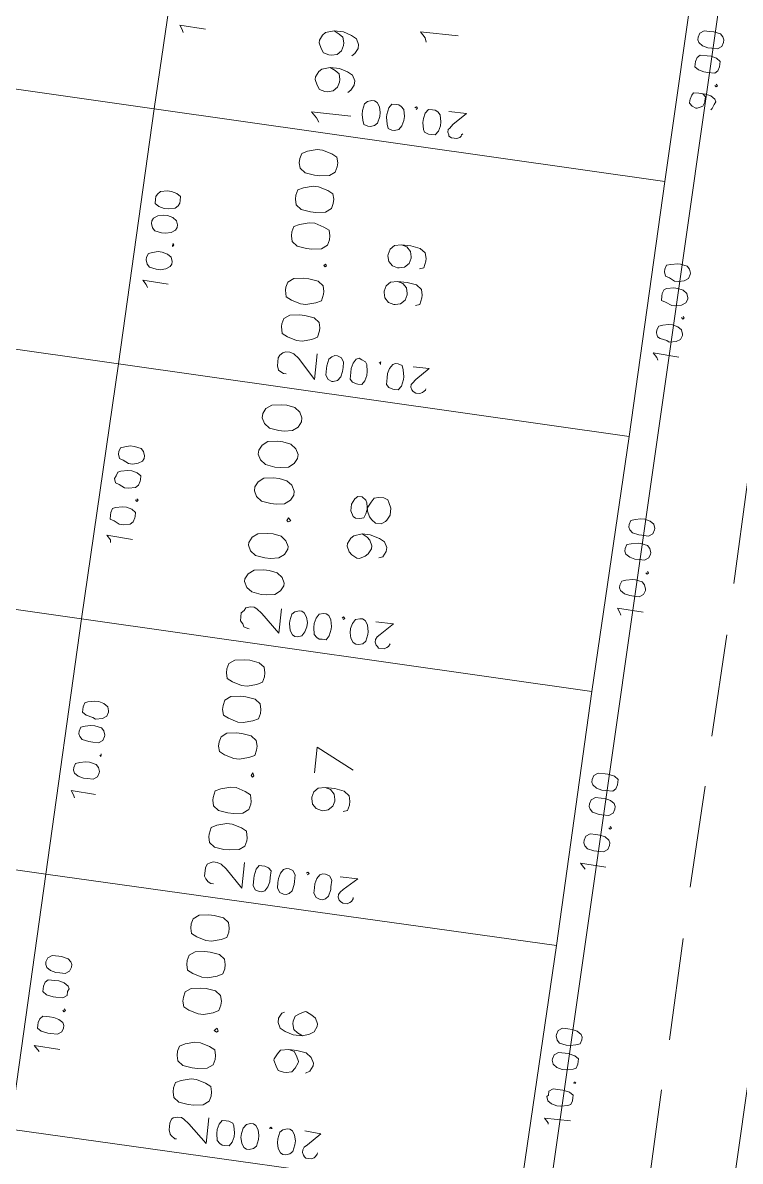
# Model space of a CAD drawing. Header units: metres. Extents: x -977055 to 805873, y -1033982 to 242021.
# Drawn here: x 2435.02 to 2463, y 748.14 to 792.56 of the extents above; entities that cross this region are included whole.
import ezdxf

# ---------------------------------------------------------------- set-up
doc = ezdxf.new("R2010")
doc.units = ezdxf.units.M
for name, color, linetype in [('PDF_acera', 7, 'Continuous'), ('PDF_areas por lote', 7, 'Continuous'), ('PDF_COTAS', 7, 'Continuous'), ('PDF_linea de centro', 7, 'Continuous'), ('PDF_LOTES', 7, 'Continuous'), ('PDF_No. lotes', 7, 'Continuous')]:
    doc.layers.add(name, color=color, linetype=linetype)

# ---------------------------------------------------------------- blocks, each defined once
blk = doc.blocks.new('CALLE')
at = {"layer": 'PDF_acera', "lineweight": 9}
for points in [[(-202.620096, -50.252832), (-201.265344, -48.982752), (-200.206944, -17.865792), (-201.477024, -16.468704), (-297.368064, -13.208832), (-298.722816, -14.478912), (-299.781216, -45.595872), (-298.511136, -46.950624)], [(-139.031424, -91.826784), (-137.676672, -90.556704), (-136.618272, -59.439744), (-137.888352, -58.084992), (-293.684832, -52.750656), (-245.083104, -88.185888)]]:
    blk.add_lwpolyline(points, close=True, dxfattribs=at)
at = {"layer": 'PDF_areas por lote', "lineweight": 9}
for points in [[(-242.16192, -37.171008), (-242.16192, -37.128672), (-242.077248, -37.001664), (-242.034912, -36.959328), (-241.907904, -36.916992), (-241.696224, -36.916992), (-241.569216, -36.959328), (-241.52688, -37.001664), (-241.484544, -37.128672), (-241.484544, -37.25568), (-241.52688, -37.340352), (-241.653888, -37.509696), (-242.204256, -38.1024), (-241.399872, -38.1024)], [(-234.160416, -37.46736), (-234.160416, -37.382688), (-234.11808, -37.298016), (-234.033408, -37.213344), (-233.948736, -37.171008), (-233.69472, -37.171008), (-233.567712, -37.213344), (-233.525376, -37.298016), (-233.48304, -37.382688), (-233.48304, -37.509696), (-233.525376, -37.636704), (-233.652384, -37.806048), (-234.202752, -38.356416), (-233.398368, -38.356416)], [(-226.158912, -37.721376), (-226.158912, -37.67904), (-226.116576, -37.552032), (-226.031904, -37.509696), (-225.947232, -37.425024), (-225.693216, -37.425024), (-225.608544, -37.509696), (-225.523872, -37.552032), (-225.481536, -37.67904), (-225.481536, -37.806048), (-225.523872, -37.89072), (-225.65088, -38.060064), (-226.201248, -38.652768), (-225.4392, -38.652768)], [(-218.157408, -38.017728), (-218.157408, -37.933056), (-218.115072, -37.848384), (-218.072736, -37.763712), (-217.945728, -37.721376), (-217.691712, -37.721376), (-217.60704, -37.763712), (-217.522368, -37.848384), (-217.480032, -37.933056), (-217.480032, -38.060064), (-217.522368, -38.187072), (-217.649376, -38.356416), (-218.24208, -38.906784), (-217.437696, -38.906784)], [(-210.282912, -38.187072), (-210.155904, -38.1024), (-209.98656, -37.933056), (-209.98656, -39.1608)], [(-208.547136, -38.356416), (-208.631808, -38.52576), (-208.71648, -38.652768), (-208.885824, -38.695104), (-208.970496, -38.695104), (-209.13984, -38.652768), (-209.266848, -38.52576), (-209.309184, -38.356416), (-209.309184, -38.271744), (-209.266848, -38.1024), (-209.13984, -38.017728), (-208.970496, -37.933056), (-208.885824, -37.933056), (-208.71648, -38.017728), (-208.631808, -38.1024), (-208.547136, -38.356416), (-208.547136, -38.652768), (-208.631808, -38.906784), (-208.71648, -39.076128), (-208.885824, -39.1608), (-209.012832, -39.1608), (-209.182176, -39.076128), (-209.266848, -38.991456)], [(-207.404064, -38.356416), (-207.488736, -38.52576), (-207.573408, -38.652768), (-207.742752, -38.695104), (-207.827424, -38.695104), (-207.996768, -38.652768), (-208.123776, -38.52576), (-208.166112, -38.356416), (-208.166112, -38.271744), (-208.123776, -38.1024), (-207.996768, -38.017728), (-207.827424, -37.933056), (-207.742752, -37.933056), (-207.573408, -38.017728), (-207.488736, -38.1024), (-207.404064, -38.356416), (-207.404064, -38.652768), (-207.488736, -38.906784), (-207.573408, -39.076128), (-207.742752, -39.1608), (-207.86976, -39.1608), (-208.039104, -39.076128), (-208.123776, -38.991456)]]:
    blk.add_lwpolyline(points, dxfattribs=at)
for points in [[(-240.722496, -36.916992), (-240.89184, -36.959328), (-241.018848, -37.128672), (-241.061184, -37.425024), (-241.061184, -37.594368), (-241.018848, -37.89072), (-240.89184, -38.060064), (-240.722496, -38.1024), (-240.595488, -38.1024), (-240.426144, -38.060064), (-240.341472, -37.89072), (-240.2568, -37.594368), (-240.2568, -37.425024), (-240.341472, -37.128672), (-240.426144, -36.959328), (-240.595488, -36.916992)], [(-239.579424, -36.916992), (-239.748768, -36.959328), (-239.875776, -37.128672), (-239.918112, -37.425024), (-239.918112, -37.594368), (-239.875776, -37.89072), (-239.748768, -38.060064), (-239.579424, -38.1024), (-239.452416, -38.1024), (-239.283072, -38.060064), (-239.1984, -37.89072), (-239.113728, -37.594368), (-239.113728, -37.425024), (-239.1984, -37.128672), (-239.283072, -36.959328), (-239.452416, -36.916992)], [(-237.885984, -36.916992), (-238.055328, -36.959328), (-238.14, -37.128672), (-238.224672, -37.425024), (-238.224672, -37.594368), (-238.14, -37.89072), (-238.055328, -38.060064), (-237.885984, -38.1024), (-237.758976, -38.1024), (-237.589632, -38.060064), (-237.462624, -37.89072), (-237.420288, -37.594368), (-237.420288, -37.425024), (-237.462624, -37.128672), (-237.589632, -36.959328), (-237.758976, -36.916992)], [(-236.742912, -36.916992), (-236.912256, -36.959328), (-236.996928, -37.128672), (-237.0816, -37.425024), (-237.0816, -37.594368), (-236.996928, -37.89072), (-236.912256, -38.060064), (-236.742912, -38.1024), (-236.615904, -38.1024), (-236.44656, -38.060064), (-236.319552, -37.89072), (-236.277216, -37.594368), (-236.277216, -37.425024), (-236.319552, -37.128672), (-236.44656, -36.959328), (-236.615904, -36.916992)], [(-235.59984, -36.916992), (-235.769184, -36.959328), (-235.853856, -37.128672), (-235.938528, -37.425024), (-235.938528, -37.594368), (-235.853856, -37.89072), (-235.769184, -38.060064), (-235.59984, -38.1024), (-235.472832, -38.1024), (-235.303488, -38.060064), (-235.17648, -37.89072), (-235.134144, -37.594368), (-235.134144, -37.425024), (-235.17648, -37.128672), (-235.303488, -36.959328), (-235.472832, -36.916992)], [(-232.720992, -37.171008), (-232.890336, -37.213344), (-233.017344, -37.382688), (-233.05968, -37.67904), (-233.05968, -37.848384), (-233.017344, -38.144736), (-232.890336, -38.31408), (-232.720992, -38.356416), (-232.63632, -38.356416), (-232.42464, -38.31408), (-232.339968, -38.144736), (-232.255296, -37.848384), (-232.255296, -37.67904), (-232.339968, -37.382688), (-232.42464, -37.213344), (-232.63632, -37.171008)], [(-231.57792, -37.171008), (-231.747264, -37.213344), (-231.874272, -37.382688), (-231.916608, -37.67904), (-231.916608, -37.848384), (-231.874272, -38.144736), (-231.747264, -38.31408), (-231.57792, -38.356416), (-231.493248, -38.356416), (-231.281568, -38.31408), (-231.196896, -38.144736), (-231.112224, -37.848384), (-231.112224, -37.67904), (-231.196896, -37.382688), (-231.281568, -37.213344), (-231.493248, -37.171008)], [(-229.88448, -37.171008), (-230.053824, -37.213344), (-230.138496, -37.382688), (-230.223168, -37.67904), (-230.223168, -37.848384), (-230.138496, -38.144736), (-230.053824, -38.31408), (-229.88448, -38.356416), (-229.757472, -38.356416), (-229.588128, -38.31408), (-229.46112, -38.144736), (-229.418784, -37.848384), (-229.418784, -37.67904), (-229.46112, -37.382688), (-229.588128, -37.213344), (-229.757472, -37.171008)], [(-228.741408, -37.171008), (-228.910752, -37.213344), (-228.995424, -37.382688), (-229.080096, -37.67904), (-229.080096, -37.848384), (-228.995424, -38.144736), (-228.910752, -38.31408), (-228.741408, -38.356416), (-228.6144, -38.356416), (-228.445056, -38.31408), (-228.318048, -38.144736), (-228.275712, -37.848384), (-228.275712, -37.67904), (-228.318048, -37.382688), (-228.445056, -37.213344), (-228.6144, -37.171008)], [(-227.598336, -37.171008), (-227.76768, -37.213344), (-227.852352, -37.382688), (-227.937024, -37.67904), (-227.937024, -37.848384), (-227.852352, -38.144736), (-227.76768, -38.31408), (-227.598336, -38.356416), (-227.471328, -38.356416), (-227.301984, -38.31408), (-227.174976, -38.144736), (-227.13264, -37.848384), (-227.13264, -37.67904), (-227.174976, -37.382688), (-227.301984, -37.213344), (-227.471328, -37.171008)], [(-224.719488, -37.425024), (-224.888832, -37.509696), (-225.01584, -37.67904), (-225.058176, -37.975392), (-225.058176, -38.144736), (-225.01584, -38.398752), (-224.888832, -38.568096), (-224.719488, -38.652768), (-224.634816, -38.652768), (-224.465472, -38.568096), (-224.338464, -38.398752), (-224.296128, -38.144736), (-224.296128, -37.975392), (-224.338464, -37.67904), (-224.465472, -37.509696), (-224.634816, -37.425024)], [(-223.576416, -37.425024), (-223.74576, -37.509696), (-223.872768, -37.67904), (-223.915104, -37.975392), (-223.915104, -38.144736), (-223.872768, -38.398752), (-223.74576, -38.568096), (-223.576416, -38.652768), (-223.491744, -38.652768), (-223.3224, -38.568096), (-223.195392, -38.398752), (-223.153056, -38.144736), (-223.153056, -37.975392), (-223.195392, -37.67904), (-223.3224, -37.509696), (-223.491744, -37.425024)], [(-221.882976, -37.425024), (-222.05232, -37.509696), (-222.179328, -37.67904), (-222.221664, -37.975392), (-222.221664, -38.144736), (-222.179328, -38.398752), (-222.05232, -38.568096), (-221.882976, -38.652768), (-221.755968, -38.652768), (-221.586624, -38.568096), (-221.459616, -38.398752), (-221.41728, -38.144736), (-221.41728, -37.975392), (-221.459616, -37.67904), (-221.586624, -37.509696), (-221.755968, -37.425024)], [(-220.739904, -37.425024), (-220.909248, -37.509696), (-221.036256, -37.67904), (-221.078592, -37.975392), (-221.078592, -38.144736), (-221.036256, -38.398752), (-220.909248, -38.568096), (-220.739904, -38.652768), (-220.612896, -38.652768), (-220.443552, -38.568096), (-220.316544, -38.398752), (-220.274208, -38.144736), (-220.274208, -37.975392), (-220.316544, -37.67904), (-220.443552, -37.509696), (-220.612896, -37.425024)], [(-219.596832, -37.425024), (-219.766176, -37.509696), (-219.893184, -37.67904), (-219.93552, -37.975392), (-219.93552, -38.144736), (-219.893184, -38.398752), (-219.766176, -38.568096), (-219.596832, -38.652768), (-219.469824, -38.652768), (-219.30048, -38.568096), (-219.173472, -38.398752), (-219.131136, -38.144736), (-219.131136, -37.975392), (-219.173472, -37.67904), (-219.30048, -37.509696), (-219.469824, -37.425024)], [(-216.717984, -37.721376), (-216.929664, -37.763712), (-217.014336, -37.933056), (-217.099008, -38.229408), (-217.099008, -38.398752), (-217.014336, -38.695104), (-216.929664, -38.864448), (-216.717984, -38.906784), (-216.633312, -38.906784), (-216.463968, -38.864448), (-216.33696, -38.695104), (-216.294624, -38.398752), (-216.294624, -38.229408), (-216.33696, -37.933056), (-216.463968, -37.763712), (-216.633312, -37.721376)], [(-215.574912, -37.721376), (-215.786592, -37.763712), (-215.871264, -37.933056), (-215.955936, -38.229408), (-215.955936, -38.398752), (-215.871264, -38.695104), (-215.786592, -38.864448), (-215.574912, -38.906784), (-215.49024, -38.906784), (-215.320896, -38.864448), (-215.193888, -38.695104), (-215.151552, -38.398752), (-215.151552, -38.229408), (-215.193888, -37.933056), (-215.320896, -37.763712), (-215.49024, -37.721376)], [(-213.881472, -37.721376), (-214.050816, -37.763712), (-214.177824, -37.933056), (-214.22016, -38.229408), (-214.22016, -38.398752), (-214.177824, -38.695104), (-214.050816, -38.864448), (-213.881472, -38.906784), (-213.754464, -38.906784), (-213.58512, -38.864448), (-213.500448, -38.695104), (-213.415776, -38.398752), (-213.415776, -38.229408), (-213.500448, -37.933056), (-213.58512, -37.763712), (-213.754464, -37.721376)], [(-212.7384, -37.721376), (-212.907744, -37.763712), (-213.034752, -37.933056), (-213.077088, -38.229408), (-213.077088, -38.398752), (-213.034752, -38.695104), (-212.907744, -38.864448), (-212.7384, -38.906784), (-212.611392, -38.906784), (-212.442048, -38.864448), (-212.357376, -38.695104), (-212.272704, -38.398752), (-212.272704, -38.229408), (-212.357376, -37.933056), (-212.442048, -37.763712), (-212.611392, -37.721376)], [(-211.595328, -37.721376), (-211.764672, -37.763712), (-211.89168, -37.933056), (-211.934016, -38.229408), (-211.934016, -38.398752), (-211.89168, -38.695104), (-211.764672, -38.864448), (-211.595328, -38.906784), (-211.46832, -38.906784), (-211.298976, -38.864448), (-211.214304, -38.695104), (-211.129632, -38.398752), (-211.129632, -38.229408), (-211.214304, -37.933056), (-211.298976, -37.763712), (-211.46832, -37.721376)], [(-238.690368, -37.975392), (-238.732704, -38.060064), (-238.690368, -38.1024), (-238.605696, -38.060064)], [(-230.688864, -38.271744), (-230.7312, -38.31408), (-230.688864, -38.356416), (-230.604192, -38.31408)], [(-222.68736, -38.52576), (-222.729696, -38.568096), (-222.68736, -38.652768), (-222.602688, -38.568096)], [(-214.685856, -38.822112), (-214.728192, -38.864448), (-214.685856, -38.906784), (-214.64352, -38.864448)]]:
    blk.add_lwpolyline(points, close=True, dxfattribs=at)
at = {"layer": 'PDF_COTAS', "lineweight": 9}
for points in [[(-239.791104, -33.276096), (-239.748768, -32.471712), (-239.875776, -32.59872), (-239.918112, -32.641056), (-239.875776, -32.59872), (-239.748768, -32.471712)], [(-239.113728, -32.514048), (-239.1984, -32.514048), (-239.283072, -32.641056), (-239.325408, -32.852736), (-239.325408, -32.937408), (-239.325408, -33.149088), (-239.240736, -33.276096), (-239.113728, -33.318432), (-239.029056, -33.318432), (-238.944384, -33.276096), (-238.859712, -33.149088), (-238.817376, -32.979744), (-238.817376, -32.852736), (-238.817376, -32.641056), (-238.902048, -32.556384), (-239.029056, -32.514048)], [(-239.113728, -32.514048), (-239.1984, -32.514048), (-239.283072, -32.641056), (-239.325408, -32.852736), (-239.325408, -32.937408), (-239.325408, -33.149088), (-239.240736, -33.276096), (-239.113728, -33.318432), (-239.029056, -33.318432), (-238.944384, -33.276096), (-238.859712, -33.149088), (-238.817376, -32.979744), (-238.817376, -32.852736), (-238.817376, -32.641056), (-238.902048, -32.556384), (-239.029056, -32.514048)], [(-237.970656, -32.556384), (-238.055328, -32.556384), (-238.14, -32.683392), (-238.182336, -32.895072), (-238.182336, -32.979744), (-238.182336, -33.191424), (-238.097664, -33.318432), (-237.970656, -33.318432), (-237.885984, -33.360768), (-237.801312, -33.318432), (-237.71664, -33.191424), (-237.674304, -33.02208), (-237.674304, -32.895072), (-237.674304, -32.683392), (-237.758976, -32.59872), (-237.885984, -32.556384)], [(-237.970656, -32.556384), (-238.055328, -32.556384), (-238.14, -32.683392), (-238.182336, -32.895072), (-238.182336, -32.979744), (-238.182336, -33.191424), (-238.097664, -33.318432), (-237.970656, -33.318432), (-237.885984, -33.360768), (-237.801312, -33.318432), (-237.71664, -33.191424), (-237.674304, -33.02208), (-237.674304, -32.895072), (-237.674304, -32.683392), (-237.758976, -32.59872), (-237.885984, -32.556384)], [(-237.208608, -32.556384), (-237.29328, -32.59872), (-237.377952, -32.725728), (-237.420288, -32.895072), (-237.420288, -33.02208), (-237.420288, -33.191424), (-237.335616, -33.318432), (-237.208608, -33.360768), (-237.123936, -33.360768), (-237.039264, -33.318432), (-236.954592, -33.23376), (-236.912256, -33.02208), (-236.912256, -32.937408), (-236.912256, -32.725728), (-236.996928, -32.59872), (-237.123936, -32.556384)], [(-237.208608, -32.556384), (-237.29328, -32.59872), (-237.377952, -32.725728), (-237.420288, -32.895072), (-237.420288, -33.02208), (-237.420288, -33.191424), (-237.335616, -33.318432), (-237.208608, -33.360768), (-237.123936, -33.360768), (-237.039264, -33.318432), (-236.954592, -33.23376), (-236.912256, -33.02208), (-236.912256, -32.937408), (-236.912256, -32.725728), (-236.996928, -32.59872), (-237.123936, -32.556384)], [(-231.7896, -33.530112), (-231.747264, -32.768064), (-231.874272, -32.852736), (-231.958944, -32.895072), (-231.874272, -32.852736), (-231.747264, -32.768064)], [(-231.112224, -32.768064), (-231.196896, -32.8104), (-231.281568, -32.937408), (-231.323904, -33.106752), (-231.323904, -33.23376), (-231.323904, -33.403104), (-231.239232, -33.530112), (-231.112224, -33.572448), (-231.069888, -33.572448), (-230.94288, -33.530112), (-230.858208, -33.44544), (-230.815872, -33.23376), (-230.815872, -33.106752), (-230.858208, -32.937408), (-230.900544, -32.8104), (-231.027552, -32.768064)], [(-231.112224, -32.768064), (-231.196896, -32.8104), (-231.281568, -32.937408), (-231.323904, -33.106752), (-231.323904, -33.23376), (-231.323904, -33.403104), (-231.239232, -33.530112), (-231.112224, -33.572448), (-231.069888, -33.572448), (-230.94288, -33.530112), (-230.858208, -33.44544), (-230.815872, -33.23376), (-230.815872, -33.106752), (-230.858208, -32.937408), (-230.900544, -32.8104), (-231.027552, -32.768064)], [(-229.969152, -32.8104), (-230.053824, -32.852736), (-230.138496, -32.937408), (-230.180832, -33.149088), (-230.180832, -33.276096), (-230.180832, -33.44544), (-230.09616, -33.572448), (-229.969152, -33.614784), (-229.926816, -33.614784), (-229.799808, -33.572448), (-229.715136, -33.487776), (-229.6728, -33.276096), (-229.6728, -33.149088), (-229.715136, -32.979744), (-229.757472, -32.852736), (-229.88448, -32.8104)], [(-229.969152, -32.8104), (-230.053824, -32.852736), (-230.138496, -32.937408), (-230.180832, -33.149088), (-230.180832, -33.276096), (-230.180832, -33.44544), (-230.09616, -33.572448), (-229.969152, -33.614784), (-229.926816, -33.614784), (-229.799808, -33.572448), (-229.715136, -33.487776), (-229.6728, -33.276096), (-229.6728, -33.149088), (-229.715136, -32.979744), (-229.757472, -32.852736), (-229.88448, -32.8104)], [(-229.207104, -32.852736), (-229.291776, -32.852736), (-229.376448, -32.979744), (-229.418784, -33.191424), (-229.46112, -33.276096), (-229.418784, -33.487776), (-229.334112, -33.614784), (-229.207104, -33.65712), (-229.164768, -33.65712), (-229.03776, -33.614784), (-228.953088, -33.487776), (-228.910752, -33.318432), (-228.910752, -33.191424), (-228.953088, -32.979744), (-228.995424, -32.895072), (-229.122432, -32.852736)], [(-229.207104, -32.852736), (-229.291776, -32.852736), (-229.376448, -32.979744), (-229.418784, -33.191424), (-229.46112, -33.276096), (-229.418784, -33.487776), (-229.334112, -33.614784), (-229.207104, -33.65712), (-229.164768, -33.65712), (-229.03776, -33.614784), (-228.953088, -33.487776), (-228.910752, -33.318432), (-228.910752, -33.191424), (-228.953088, -32.979744), (-228.995424, -32.895072), (-229.122432, -32.852736)], [(-238.521024, -33.276096), (-238.56336, -33.318432), (-238.605696, -33.276096), (-238.56336, -33.23376), (-238.605696, -33.276096), (-238.56336, -33.318432)], [(-223.788096, -33.826464), (-223.74576, -33.02208), (-223.872768, -33.149088), (-223.95744, -33.149088), (-223.872768, -33.149088), (-223.74576, -33.02208)], [(-223.11072, -33.064416), (-223.237728, -33.064416), (-223.280064, -33.191424), (-223.364736, -33.360768), (-223.364736, -33.487776), (-223.3224, -33.699456), (-223.237728, -33.784128), (-223.11072, -33.826464), (-223.068384, -33.826464), (-222.941376, -33.826464), (-222.856704, -33.699456), (-222.814368, -33.530112), (-222.814368, -33.403104), (-222.856704, -33.191424), (-222.89904, -33.106752), (-223.026048, -33.064416)], [(-223.11072, -33.064416), (-223.237728, -33.064416), (-223.280064, -33.191424), (-223.364736, -33.360768), (-223.364736, -33.487776), (-223.3224, -33.699456), (-223.237728, -33.784128), (-223.11072, -33.826464), (-223.068384, -33.826464), (-222.941376, -33.826464), (-222.856704, -33.699456), (-222.814368, -33.530112), (-222.814368, -33.403104), (-222.856704, -33.191424), (-222.89904, -33.106752), (-223.026048, -33.064416)], [(-221.967648, -33.064416), (-222.094656, -33.106752), (-222.136992, -33.23376), (-222.221664, -33.403104), (-222.221664, -33.530112), (-222.179328, -33.741792), (-222.094656, -33.826464), (-221.967648, -33.8688), (-221.925312, -33.8688), (-221.798304, -33.8688), (-221.713632, -33.741792), (-221.671296, -33.572448), (-221.671296, -33.44544), (-221.713632, -33.23376), (-221.755968, -33.149088), (-221.882976, -33.106752)], [(-221.967648, -33.064416), (-222.094656, -33.106752), (-222.136992, -33.23376), (-222.221664, -33.403104), (-222.221664, -33.530112), (-222.179328, -33.741792), (-222.094656, -33.826464), (-221.967648, -33.8688), (-221.925312, -33.8688), (-221.798304, -33.8688), (-221.713632, -33.741792), (-221.671296, -33.572448), (-221.671296, -33.44544), (-221.713632, -33.23376), (-221.755968, -33.149088), (-221.882976, -33.106752)], [(-221.2056, -33.106752), (-221.332608, -33.149088), (-221.374944, -33.276096), (-221.459616, -33.44544), (-221.459616, -33.572448), (-221.41728, -33.741792), (-221.332608, -33.8688), (-221.247936, -33.911136), (-221.163264, -33.911136), (-221.036256, -33.8688), (-220.951584, -33.784128), (-220.909248, -33.572448), (-220.909248, -33.44544), (-220.951584, -33.276096), (-220.99392, -33.149088), (-221.120928, -33.106752)], [(-221.2056, -33.106752), (-221.332608, -33.149088), (-221.374944, -33.276096), (-221.459616, -33.44544), (-221.459616, -33.572448), (-221.41728, -33.741792), (-221.332608, -33.8688), (-221.247936, -33.911136), (-221.163264, -33.911136), (-221.036256, -33.8688), (-220.951584, -33.784128), (-220.909248, -33.572448), (-220.909248, -33.44544), (-220.951584, -33.276096), (-220.99392, -33.149088), (-221.120928, -33.106752)], [(-230.51952, -33.572448), (-230.561856, -33.572448), (-230.604192, -33.572448), (-230.561856, -33.530112), (-230.604192, -33.572448), (-230.561856, -33.572448)], [(-215.786592, -34.08048), (-215.744256, -33.276096), (-215.871264, -33.403104), (-215.955936, -33.44544), (-215.871264, -33.403104), (-215.744256, -33.276096)], [(-215.109216, -33.318432), (-215.236224, -33.360768), (-215.320896, -33.44544), (-215.363232, -33.65712), (-215.363232, -33.784128), (-215.320896, -33.953472), (-215.236224, -34.08048), (-215.151552, -34.122816), (-215.06688, -34.122816), (-214.939872, -34.08048), (-214.8552, -33.953472), (-214.812864, -33.784128), (-214.812864, -33.65712), (-214.8552, -33.487776), (-214.897536, -33.360768), (-215.024544, -33.318432)], [(-215.109216, -33.318432), (-215.236224, -33.360768), (-215.320896, -33.44544), (-215.363232, -33.65712), (-215.363232, -33.784128), (-215.320896, -33.953472), (-215.236224, -34.08048), (-215.151552, -34.122816), (-215.06688, -34.122816), (-214.939872, -34.08048), (-214.8552, -33.953472), (-214.812864, -33.784128), (-214.812864, -33.65712), (-214.8552, -33.487776), (-214.897536, -33.360768), (-215.024544, -33.318432)], [(-213.966144, -33.360768), (-214.093152, -33.403104), (-214.177824, -33.487776), (-214.22016, -33.699456), (-214.22016, -33.826464), (-214.177824, -33.995808), (-214.093152, -34.122816), (-214.00848, -34.165152), (-213.923808, -34.165152), (-213.7968, -34.122816), (-213.712128, -33.995808), (-213.669792, -33.826464), (-213.669792, -33.699456), (-213.712128, -33.530112), (-213.7968, -33.403104), (-213.881472, -33.360768)], [(-213.966144, -33.360768), (-214.093152, -33.403104), (-214.177824, -33.487776), (-214.22016, -33.699456), (-214.22016, -33.826464), (-214.177824, -33.995808), (-214.093152, -34.122816), (-214.00848, -34.165152), (-213.923808, -34.165152), (-213.7968, -34.122816), (-213.712128, -33.995808), (-213.669792, -33.826464), (-213.669792, -33.699456), (-213.712128, -33.530112), (-213.7968, -33.403104), (-213.881472, -33.360768)], [(-213.204096, -33.403104), (-213.331104, -33.403104), (-213.415776, -33.530112), (-213.458112, -33.699456), (-213.458112, -33.826464), (-213.415776, -34.038144), (-213.331104, -34.122816), (-213.246432, -34.165152), (-213.16176, -34.165152), (-213.034752, -34.165152), (-212.95008, -34.038144), (-212.907744, -33.8688), (-212.907744, -33.741792), (-212.95008, -33.530112), (-213.034752, -33.44544), (-213.119424, -33.403104)], [(-213.204096, -33.403104), (-213.331104, -33.403104), (-213.415776, -33.530112), (-213.458112, -33.699456), (-213.458112, -33.826464), (-213.415776, -34.038144), (-213.331104, -34.122816), (-213.246432, -34.165152), (-213.16176, -34.165152), (-213.034752, -34.165152), (-212.95008, -34.038144), (-212.907744, -33.8688), (-212.907744, -33.741792), (-212.95008, -33.530112), (-213.034752, -33.44544), (-213.119424, -33.403104)], [(-207.785088, -34.376832), (-207.742752, -33.572448), (-207.86976, -33.65712), (-207.954432, -33.699456), (-207.86976, -33.65712), (-207.742752, -33.572448)], [(-222.518016, -33.826464), (-222.560352, -33.8688), (-222.602688, -33.826464), (-222.560352, -33.784128), (-222.602688, -33.826464), (-222.560352, -33.8688)], [(-214.516512, -34.08048), (-214.558848, -34.122816), (-214.601184, -34.08048), (-214.558848, -34.08048), (-214.601184, -34.08048), (-214.558848, -34.122816)], [(-242.204256, -38.695104), (-242.204256, -38.822112), (-242.077248, -38.906784), (-241.907904, -38.94912), (-241.780896, -38.94912), (-241.569216, -38.906784), (-241.484544, -38.864448), (-241.442208, -38.73744), (-241.442208, -38.652768), (-241.442208, -38.52576), (-241.569216, -38.441088), (-241.73856, -38.398752), (-241.865568, -38.398752), (-242.077248, -38.441088), (-242.16192, -38.52576), (-242.204256, -38.610432)], [(-242.204256, -38.695104), (-242.204256, -38.822112), (-242.077248, -38.906784), (-241.907904, -38.94912), (-241.780896, -38.94912), (-241.569216, -38.906784), (-241.484544, -38.864448), (-241.442208, -38.73744), (-241.442208, -38.652768), (-241.442208, -38.52576), (-241.569216, -38.441088), (-241.73856, -38.398752), (-241.865568, -38.398752), (-242.077248, -38.441088), (-242.16192, -38.52576), (-242.204256, -38.610432)], [(-234.245088, -38.991456), (-234.202752, -39.076128), (-234.075744, -39.1608), (-233.9064, -39.203136), (-233.779392, -39.203136), (-233.567712, -39.203136), (-233.48304, -39.118464), (-233.440704, -38.991456), (-233.440704, -38.906784), (-233.440704, -38.822112), (-233.567712, -38.73744), (-233.779392, -38.695104), (-233.864064, -38.695104), (-234.075744, -38.695104), (-234.202752, -38.779776), (-234.245088, -38.906784)], [(-234.245088, -38.991456), (-234.202752, -39.076128), (-234.075744, -39.1608), (-233.9064, -39.203136), (-233.779392, -39.203136), (-233.567712, -39.203136), (-233.48304, -39.118464), (-233.440704, -38.991456), (-233.440704, -38.906784), (-233.440704, -38.822112), (-233.567712, -38.73744), (-233.779392, -38.695104), (-233.864064, -38.695104), (-234.075744, -38.695104), (-234.202752, -38.779776), (-234.245088, -38.906784)], [(-242.246592, -39.457152), (-242.204256, -39.58416), (-242.119584, -39.668832), (-241.907904, -39.711168), (-241.780896, -39.711168), (-241.611552, -39.668832), (-241.484544, -39.58416), (-241.442208, -39.499488), (-241.442208, -39.414816), (-241.484544, -39.287808), (-241.611552, -39.203136), (-241.780896, -39.1608), (-241.907904, -39.1608), (-242.077248, -39.203136), (-242.204256, -39.287808), (-242.246592, -39.37248)], [(-242.246592, -39.457152), (-242.204256, -39.58416), (-242.119584, -39.668832), (-241.907904, -39.711168), (-241.780896, -39.711168), (-241.611552, -39.668832), (-241.484544, -39.58416), (-241.442208, -39.499488), (-241.442208, -39.414816), (-241.484544, -39.287808), (-241.611552, -39.203136), (-241.780896, -39.1608), (-241.907904, -39.1608), (-242.077248, -39.203136), (-242.204256, -39.287808), (-242.246592, -39.37248)], [(-226.243584, -39.245472), (-226.201248, -39.37248), (-226.07424, -39.457152), (-225.904896, -39.499488), (-225.777888, -39.499488), (-225.608544, -39.457152), (-225.481536, -39.37248), (-225.4392, -39.287808), (-225.4392, -39.203136), (-225.481536, -39.076128), (-225.566208, -38.991456), (-225.777888, -38.94912), (-225.86256, -38.94912), (-226.07424, -38.991456), (-226.201248, -39.076128), (-226.243584, -39.1608)], [(-226.243584, -39.245472), (-226.201248, -39.37248), (-226.07424, -39.457152), (-225.904896, -39.499488), (-225.777888, -39.499488), (-225.608544, -39.457152), (-225.481536, -39.37248), (-225.4392, -39.287808), (-225.4392, -39.203136), (-225.481536, -39.076128), (-225.566208, -38.991456), (-225.777888, -38.94912), (-225.86256, -38.94912), (-226.07424, -38.991456), (-226.201248, -39.076128), (-226.243584, -39.1608)], [(-218.24208, -39.499488), (-218.199744, -39.626496), (-218.072736, -39.711168), (-217.903392, -39.753504), (-217.776384, -39.753504), (-217.60704, -39.753504), (-217.480032, -39.668832), (-217.437696, -39.541824), (-217.437696, -39.457152), (-217.480032, -39.37248), (-217.564704, -39.287808), (-217.776384, -39.245472), (-217.861056, -39.245472), (-218.072736, -39.245472), (-218.199744, -39.330144), (-218.24208, -39.457152)], [(-218.24208, -39.499488), (-218.199744, -39.626496), (-218.072736, -39.711168), (-217.903392, -39.753504), (-217.776384, -39.753504), (-217.60704, -39.753504), (-217.480032, -39.668832), (-217.437696, -39.541824), (-217.437696, -39.457152), (-217.480032, -39.37248), (-217.564704, -39.287808), (-217.776384, -39.245472), (-217.861056, -39.245472), (-218.072736, -39.245472), (-218.199744, -39.330144), (-218.24208, -39.457152)], [(-234.245088, -39.753504), (-234.202752, -39.838176), (-234.11808, -39.922848), (-233.9064, -39.965184), (-233.821728, -39.965184), (-233.610048, -39.965184), (-233.48304, -39.880512), (-233.440704, -39.753504), (-233.440704, -39.668832), (-233.48304, -39.58416), (-233.610048, -39.499488), (-233.779392, -39.457152), (-233.9064, -39.457152), (-234.075744, -39.457152), (-234.202752, -39.541824), (-234.245088, -39.668832)], [(-234.245088, -39.753504), (-234.202752, -39.838176), (-234.11808, -39.922848), (-233.9064, -39.965184), (-233.821728, -39.965184), (-233.610048, -39.965184), (-233.48304, -39.880512), (-233.440704, -39.753504), (-233.440704, -39.668832), (-233.48304, -39.58416), (-233.610048, -39.499488), (-233.779392, -39.457152), (-233.9064, -39.457152), (-234.075744, -39.457152), (-234.202752, -39.541824), (-234.245088, -39.668832)], [(-210.240576, -39.79584), (-210.19824, -39.922848), (-210.113568, -40.00752), (-209.901888, -40.049856), (-209.77488, -40.049856), (-209.605536, -40.00752), (-209.478528, -39.922848), (-209.436192, -39.838176), (-209.436192, -39.753504), (-209.478528, -39.626496), (-209.5632, -39.541824), (-209.77488, -39.499488), (-209.901888, -39.499488), (-210.071232, -39.541824), (-210.19824, -39.58416), (-210.240576, -39.711168)], [(-210.240576, -39.79584), (-210.19824, -39.922848), (-210.113568, -40.00752), (-209.901888, -40.049856), (-209.77488, -40.049856), (-209.605536, -40.00752), (-209.478528, -39.922848), (-209.436192, -39.838176), (-209.436192, -39.753504), (-209.478528, -39.626496), (-209.5632, -39.541824), (-209.77488, -39.499488), (-209.901888, -39.499488), (-210.071232, -39.541824), (-210.19824, -39.58416), (-210.240576, -39.711168)], [(-226.243584, -40.00752), (-226.243584, -40.134528), (-226.116576, -40.2192), (-225.904896, -40.261536), (-225.820224, -40.261536), (-225.608544, -40.2192), (-225.481536, -40.134528), (-225.4392, -40.049856), (-225.4392, -39.965184), (-225.481536, -39.838176), (-225.608544, -39.753504), (-225.777888, -39.711168), (-225.904896, -39.711168), (-226.116576, -39.753504), (-226.201248, -39.838176), (-226.243584, -39.922848)], [(-226.243584, -40.00752), (-226.243584, -40.134528), (-226.116576, -40.2192), (-225.904896, -40.261536), (-225.820224, -40.261536), (-225.608544, -40.2192), (-225.481536, -40.134528), (-225.4392, -40.049856), (-225.4392, -39.965184), (-225.481536, -39.838176), (-225.608544, -39.753504), (-225.777888, -39.711168), (-225.904896, -39.711168), (-226.116576, -39.753504), (-226.201248, -39.838176), (-226.243584, -39.922848)], [(-242.288928, -40.600224), (-242.246592, -40.727232), (-242.16192, -40.811904), (-241.95024, -40.85424), (-241.823232, -40.85424), (-241.653888, -40.811904), (-241.52688, -40.727232), (-241.484544, -40.64256), (-241.484544, -40.557888), (-241.52688, -40.43088), (-241.611552, -40.346208), (-241.823232, -40.303872), (-241.95024, -40.303872), (-242.119584, -40.346208), (-242.246592, -40.43088), (-242.288928, -40.515552)], [(-242.288928, -40.600224), (-242.246592, -40.727232), (-242.16192, -40.811904), (-241.95024, -40.85424), (-241.823232, -40.85424), (-241.653888, -40.811904), (-241.52688, -40.727232), (-241.484544, -40.64256), (-241.484544, -40.557888), (-241.52688, -40.43088), (-241.611552, -40.346208), (-241.823232, -40.303872), (-241.95024, -40.303872), (-242.119584, -40.346208), (-242.246592, -40.43088), (-242.288928, -40.515552)], [(-241.52688, -40.00752), (-241.484544, -40.049856), (-241.52688, -40.092192), (-241.52688, -40.049856), (-241.52688, -40.092192), (-241.484544, -40.049856)], [(-233.525376, -40.303872), (-233.48304, -40.346208), (-233.525376, -40.388544), (-233.567712, -40.346208), (-233.525376, -40.388544), (-233.48304, -40.346208)], [(-218.24208, -40.261536), (-218.24208, -40.388544), (-218.115072, -40.473216), (-217.945728, -40.515552), (-217.81872, -40.515552), (-217.60704, -40.473216), (-217.522368, -40.43088), (-217.480032, -40.303872), (-217.437696, -40.2192), (-217.480032, -40.134528), (-217.60704, -40.049856), (-217.776384, -40.00752), (-217.903392, -40.00752), (-218.115072, -40.00752), (-218.199744, -40.092192), (-218.24208, -40.2192)], [(-218.24208, -40.261536), (-218.24208, -40.388544), (-218.115072, -40.473216), (-217.945728, -40.515552), (-217.81872, -40.515552), (-217.60704, -40.473216), (-217.522368, -40.43088), (-217.480032, -40.303872), (-217.437696, -40.2192), (-217.480032, -40.134528), (-217.60704, -40.049856), (-217.776384, -40.00752), (-217.903392, -40.00752), (-218.115072, -40.00752), (-218.199744, -40.092192), (-218.24208, -40.2192)], [(-210.282912, -40.557888), (-210.240576, -40.684896), (-210.113568, -40.769568), (-209.944224, -40.811904), (-209.817216, -40.811904), (-209.605536, -40.769568), (-209.520864, -40.684896), (-209.478528, -40.600224), (-209.478528, -40.515552), (-209.478528, -40.388544), (-209.605536, -40.303872), (-209.817216, -40.261536), (-209.901888, -40.261536), (-210.113568, -40.303872), (-210.240576, -40.346208), (-210.282912, -40.473216)], [(-210.282912, -40.557888), (-210.240576, -40.684896), (-210.113568, -40.769568), (-209.944224, -40.811904), (-209.817216, -40.811904), (-209.605536, -40.769568), (-209.520864, -40.684896), (-209.478528, -40.600224), (-209.478528, -40.515552), (-209.478528, -40.388544), (-209.605536, -40.303872), (-209.817216, -40.261536), (-209.901888, -40.261536), (-210.113568, -40.303872), (-210.240576, -40.346208), (-210.282912, -40.473216)], [(-234.287424, -40.896576), (-234.245088, -40.981248), (-234.160416, -41.06592), (-233.948736, -41.108256), (-233.864064, -41.108256), (-233.652384, -41.108256), (-233.525376, -41.023584), (-233.48304, -40.896576), (-233.48304, -40.811904), (-233.525376, -40.727232), (-233.652384, -40.64256), (-233.821728, -40.600224), (-233.948736, -40.600224), (-234.11808, -40.600224), (-234.245088, -40.684896), (-234.287424, -40.811904)], [(-234.287424, -40.896576), (-234.245088, -40.981248), (-234.160416, -41.06592), (-233.948736, -41.108256), (-233.864064, -41.108256), (-233.652384, -41.108256), (-233.525376, -41.023584), (-233.48304, -40.896576), (-233.48304, -40.811904), (-233.525376, -40.727232), (-233.652384, -40.64256), (-233.821728, -40.600224), (-233.948736, -40.600224), (-234.11808, -40.600224), (-234.245088, -40.684896), (-234.287424, -40.811904)], [(-225.523872, -40.557888), (-225.481536, -40.600224), (-225.523872, -40.64256), (-225.566208, -40.600224), (-225.523872, -40.64256), (-225.481536, -40.600224)], [(-226.28592, -41.150592), (-226.243584, -41.2776), (-226.158912, -41.362272), (-225.947232, -41.404608), (-225.86256, -41.404608), (-225.65088, -41.362272), (-225.523872, -41.2776), (-225.481536, -41.192928), (-225.481536, -41.108256), (-225.523872, -40.981248), (-225.65088, -40.896576), (-225.820224, -40.85424), (-225.947232, -40.85424), (-226.116576, -40.896576), (-226.243584, -40.981248), (-226.28592, -41.06592)], [(-226.28592, -41.150592), (-226.243584, -41.2776), (-226.158912, -41.362272), (-225.947232, -41.404608), (-225.86256, -41.404608), (-225.65088, -41.362272), (-225.523872, -41.2776), (-225.481536, -41.192928), (-225.481536, -41.108256), (-225.523872, -40.981248), (-225.65088, -40.896576), (-225.820224, -40.85424), (-225.947232, -40.85424), (-226.116576, -40.896576), (-226.243584, -40.981248), (-226.28592, -41.06592)], [(-217.522368, -40.85424), (-217.480032, -40.896576), (-217.522368, -40.896576), (-217.564704, -40.896576), (-217.522368, -40.896576), (-217.480032, -40.896576)], [(-241.484544, -41.108256), (-241.52688, -41.616288), (-241.907904, -41.235264), (-241.992576, -41.150592), (-242.077248, -41.108256), (-242.16192, -41.108256), (-242.246592, -41.150592), (-242.288928, -41.192928), (-242.331264, -41.235264), (-242.331264, -41.404608), (-242.288928, -41.48928), (-242.246592, -41.531616), (-242.16192, -41.573952), (-242.119584, -41.573952), (-242.16192, -41.573952), (-242.246592, -41.531616), (-242.288928, -41.48928), (-242.331264, -41.404608), (-242.331264, -41.235264), (-242.288928, -41.192928), (-242.246592, -41.150592), (-242.16192, -41.108256), (-242.077248, -41.108256), (-241.992576, -41.150592), (-241.907904, -41.235264), (-241.52688, -41.616288)], [(-233.525376, -41.362272), (-233.525376, -41.91264), (-233.9064, -41.48928), (-233.991072, -41.404608), (-234.075744, -41.362272), (-234.160416, -41.362272), (-234.245088, -41.404608), (-234.287424, -41.446944), (-234.32976, -41.531616), (-234.32976, -41.658624), (-234.287424, -41.743296), (-234.245088, -41.785632), (-234.160416, -41.827968), (-234.11808, -41.827968), (-234.160416, -41.827968), (-234.245088, -41.785632), (-234.287424, -41.743296), (-234.32976, -41.658624), (-234.32976, -41.531616), (-234.287424, -41.446944), (-234.245088, -41.404608), (-234.160416, -41.362272), (-234.075744, -41.362272), (-233.991072, -41.404608), (-233.9064, -41.48928), (-233.525376, -41.91264)], [(-218.284416, -41.404608), (-218.284416, -41.531616), (-218.157408, -41.616288), (-217.945728, -41.658624), (-217.861056, -41.658624), (-217.649376, -41.616288), (-217.522368, -41.573952), (-217.480032, -41.446944), (-217.480032, -41.362272), (-217.522368, -41.2776), (-217.649376, -41.192928), (-217.81872, -41.150592), (-217.945728, -41.150592), (-218.157408, -41.150592), (-218.24208, -41.235264), (-218.284416, -41.362272)], [(-218.284416, -41.404608), (-218.284416, -41.531616), (-218.157408, -41.616288), (-217.945728, -41.658624), (-217.861056, -41.658624), (-217.649376, -41.616288), (-217.522368, -41.573952), (-217.480032, -41.446944), (-217.480032, -41.362272), (-217.522368, -41.2776), (-217.649376, -41.192928), (-217.81872, -41.150592), (-217.945728, -41.150592), (-218.157408, -41.150592), (-218.24208, -41.235264), (-218.284416, -41.362272)], [(-209.520864, -41.108256), (-209.478528, -41.150592), (-209.520864, -41.192928), (-209.5632, -41.150592), (-209.520864, -41.192928), (-209.478528, -41.150592)], [(-225.523872, -41.616288), (-225.523872, -42.166656), (-225.904896, -41.785632), (-225.989568, -41.70096), (-226.07424, -41.658624), (-226.158912, -41.658624), (-226.243584, -41.70096), (-226.28592, -41.743296), (-226.328256, -41.785632), (-226.328256, -41.954976), (-226.28592, -42.039648), (-226.243584, -42.081984), (-226.158912, -42.12432), (-226.243584, -42.081984), (-226.28592, -42.039648), (-226.328256, -41.954976), (-226.328256, -41.785632), (-226.28592, -41.743296), (-226.243584, -41.70096), (-226.158912, -41.658624), (-226.07424, -41.658624), (-225.989568, -41.70096), (-225.904896, -41.785632), (-225.523872, -42.166656)], [(-210.282912, -41.70096), (-210.282912, -41.827968), (-210.155904, -41.91264), (-209.98656, -41.954976), (-209.859552, -41.954976), (-209.647872, -41.91264), (-209.5632, -41.827968), (-209.520864, -41.743296), (-209.520864, -41.658624), (-209.520864, -41.531616), (-209.647872, -41.446944), (-209.817216, -41.404608), (-209.944224, -41.404608), (-210.155904, -41.446944), (-210.240576, -41.48928), (-210.282912, -41.616288)], [(-210.282912, -41.70096), (-210.282912, -41.827968), (-210.155904, -41.91264), (-209.98656, -41.954976), (-209.859552, -41.954976), (-209.647872, -41.91264), (-209.5632, -41.827968), (-209.520864, -41.743296), (-209.520864, -41.658624), (-209.520864, -41.531616), (-209.647872, -41.446944), (-209.817216, -41.404608), (-209.944224, -41.404608), (-210.155904, -41.446944), (-210.240576, -41.48928), (-210.282912, -41.616288)], [(-217.522368, -41.91264), (-217.522368, -42.420672), (-217.903392, -42.039648), (-218.0304, -41.954976), (-218.072736, -41.91264), (-218.157408, -41.91264), (-218.24208, -41.954976), (-218.284416, -41.997312), (-218.326752, -42.081984), (-218.326752, -42.208992), (-218.284416, -42.293664), (-218.24208, -42.336), (-218.199744, -42.378336), (-218.157408, -42.378336), (-218.199744, -42.378336), (-218.24208, -42.336), (-218.284416, -42.293664), (-218.326752, -42.208992), (-218.326752, -42.081984), (-218.284416, -41.997312), (-218.24208, -41.954976), (-218.157408, -41.91264), (-218.072736, -41.91264), (-218.0304, -41.954976), (-217.903392, -42.039648), (-217.522368, -42.420672)], [(-209.520864, -42.166656), (-209.520864, -42.717024), (-209.901888, -42.336), (-210.028896, -42.251328), (-210.071232, -42.208992), (-210.155904, -42.208992), (-210.240576, -42.251328), (-210.282912, -42.251328), (-210.325248, -42.336), (-210.325248, -42.505344), (-210.282912, -42.590016), (-210.240576, -42.632352), (-210.19824, -42.632352), (-210.155904, -42.674688), (-210.19824, -42.632352), (-210.240576, -42.632352), (-210.282912, -42.590016), (-210.325248, -42.505344), (-210.325248, -42.336), (-210.282912, -42.251328), (-210.240576, -42.251328), (-210.155904, -42.208992), (-210.071232, -42.208992), (-210.028896, -42.251328), (-209.901888, -42.336), (-209.520864, -42.717024)], [(-239.62176, -48.47472), (-239.748768, -48.517056), (-239.83344, -48.644064), (-239.875776, -48.813408), (-239.875776, -48.940416), (-239.83344, -49.152096), (-239.791104, -49.236768), (-239.664096, -49.279104), (-239.579424, -49.279104), (-239.494752, -49.279104), (-239.41008, -49.152096), (-239.367744, -48.940416), (-239.367744, -48.855744), (-239.367744, -48.644064), (-239.452416, -48.517056), (-239.579424, -48.517056)], [(-238.478688, -48.517056), (-238.605696, -48.559392), (-238.690368, -48.6864), (-238.732704, -48.855744), (-238.732704, -48.982752), (-238.690368, -49.194432), (-238.648032, -49.279104), (-238.521024, -49.32144), (-238.436352, -49.32144), (-238.35168, -49.32144), (-238.267008, -49.194432), (-238.224672, -48.982752), (-238.224672, -48.89808), (-238.224672, -48.6864), (-238.309344, -48.559392), (-238.436352, -48.517056)], [(-237.71664, -48.559392), (-237.843648, -48.601728), (-237.92832, -48.6864), (-237.970656, -48.89808), (-237.970656, -49.025088), (-237.92832, -49.194432), (-237.885984, -49.32144), (-237.758976, -49.363776), (-237.674304, -49.363776), (-237.589632, -49.32144), (-237.50496, -49.194432), (-237.462624, -49.025088), (-237.462624, -48.89808), (-237.462624, -48.728736), (-237.547296, -48.601728), (-237.674304, -48.559392)], [(-231.662592, -48.771072), (-231.747264, -48.813408), (-231.831936, -48.89808), (-231.874272, -49.10976), (-231.874272, -49.194432), (-231.874272, -49.406112), (-231.7896, -49.53312), (-231.662592, -49.575456), (-231.57792, -49.575456), (-231.493248, -49.53312), (-231.408576, -49.406112), (-231.36624, -49.236768), (-231.36624, -49.10976), (-231.36624, -48.940416), (-231.450912, -48.813408), (-231.57792, -48.771072)], [(-230.51952, -48.813408), (-230.604192, -48.855744), (-230.688864, -48.940416), (-230.7312, -49.152096), (-230.7312, -49.236768), (-230.7312, -49.448448), (-230.646528, -49.575456), (-230.51952, -49.617792), (-230.434848, -49.617792), (-230.350176, -49.575456), (-230.265504, -49.448448), (-230.223168, -49.279104), (-230.223168, -49.152096), (-230.223168, -48.982752), (-230.30784, -48.855744), (-230.434848, -48.813408)], [(-229.757472, -48.813408), (-229.842144, -48.855744), (-229.926816, -48.982752), (-229.969152, -49.152096), (-229.969152, -49.279104), (-229.969152, -49.490784), (-229.88448, -49.575456), (-229.757472, -49.617792), (-229.6728, -49.617792), (-229.588128, -49.617792), (-229.503456, -49.490784), (-229.46112, -49.279104), (-229.46112, -49.194432), (-229.46112, -48.982752), (-229.545792, -48.855744), (-229.6728, -48.813408)], [(-223.661088, -49.025088), (-223.74576, -49.067424), (-223.830432, -49.194432), (-223.872768, -49.363776), (-223.872768, -49.490784), (-223.872768, -49.660128), (-223.788096, -49.787136), (-223.661088, -49.829472), (-223.618752, -49.829472), (-223.491744, -49.787136), (-223.407072, -49.702464), (-223.364736, -49.490784), (-223.364736, -49.406112), (-223.407072, -49.194432), (-223.449408, -49.067424), (-223.576416, -49.025088)], [(-222.518016, -49.067424), (-222.602688, -49.10976), (-222.68736, -49.236768), (-222.729696, -49.406112), (-222.729696, -49.53312), (-222.729696, -49.702464), (-222.645024, -49.829472), (-222.518016, -49.871808), (-222.47568, -49.871808), (-222.348672, -49.829472), (-222.264, -49.7448), (-222.221664, -49.53312), (-222.221664, -49.448448), (-222.264, -49.236768), (-222.306336, -49.10976), (-222.433344, -49.067424)], [(-221.755968, -49.10976), (-221.84064, -49.152096), (-221.925312, -49.236768), (-221.967648, -49.448448), (-221.967648, -49.53312), (-221.967648, -49.7448), (-221.882976, -49.871808), (-221.755968, -49.914144), (-221.713632, -49.914144), (-221.586624, -49.871808), (-221.501952, -49.7448), (-221.459616, -49.575456), (-221.459616, -49.448448), (-221.501952, -49.279104), (-221.544288, -49.152096), (-221.671296, -49.10976)], [(-215.659584, -49.32144), (-215.786592, -49.363776), (-215.828928, -49.448448), (-215.871264, -49.660128), (-215.9136, -49.7448), (-215.871264, -49.95648), (-215.786592, -50.083488), (-215.659584, -50.125824), (-215.617248, -50.125824), (-215.49024, -50.083488), (-215.405568, -49.95648), (-215.363232, -49.787136), (-215.363232, -49.660128), (-215.405568, -49.490784), (-215.447904, -49.363776), (-215.574912, -49.32144)], [(-214.516512, -49.363776), (-214.64352, -49.363776), (-214.685856, -49.490784), (-214.770528, -49.702464), (-214.770528, -49.787136), (-214.728192, -49.998816), (-214.64352, -50.125824), (-214.516512, -50.16816), (-214.474176, -50.16816), (-214.347168, -50.125824), (-214.262496, -49.998816), (-214.22016, -49.829472), (-214.22016, -49.702464), (-214.262496, -49.490784), (-214.304832, -49.406112), (-214.43184, -49.363776)], [(-213.754464, -49.363776), (-213.881472, -49.406112), (-213.923808, -49.53312), (-214.00848, -49.702464), (-214.00848, -49.829472), (-213.966144, -49.998816), (-213.881472, -50.125824), (-213.754464, -50.16816), (-213.712128, -50.16816), (-213.58512, -50.125824), (-213.500448, -50.041152), (-213.458112, -49.829472), (-213.458112, -49.7448), (-213.500448, -49.53312), (-213.542784, -49.406112), (-213.669792, -49.363776)], [(-207.23472, -49.617792), (-207.319392, -49.617792), (-207.404064, -49.7448), (-207.4464, -49.914144), (-207.4464, -50.041152), (-207.4464, -50.252832), (-207.361728, -50.337504), (-207.23472, -50.37984), (-207.150048, -50.37984), (-207.065376, -50.37984), (-206.980704, -50.252832), (-206.938368, -50.083488), (-206.938368, -49.95648), (-206.938368, -49.7448), (-207.02304, -49.660128), (-207.150048, -49.617792)], [(-206.472672, -49.617792), (-206.557344, -49.660128), (-206.642016, -49.787136), (-206.684352, -49.95648), (-206.684352, -50.083488), (-206.684352, -50.252832), (-206.59968, -50.37984), (-206.472672, -50.422176), (-206.388, -50.422176), (-206.303328, -50.37984), (-206.218656, -50.295168), (-206.17632, -50.083488), (-206.17632, -49.95648), (-206.17632, -49.787136), (-206.260992, -49.660128), (-206.388, -49.617792)]]:
    blk.add_lwpolyline(points, close=True, dxfattribs=at)
for points in [[(-240.46848, -48.601728), (-240.426144, -48.601728), (-240.299136, -48.47472), (-240.299136, -49.279104)], [(-232.466976, -48.89808), (-232.42464, -48.855744), (-232.297632, -48.728736), (-232.339968, -49.53312)], [(-224.507808, -49.152096), (-224.423136, -49.10976), (-224.296128, -49.025088), (-224.338464, -49.829472)], [(-239.113728, -49.236768), (-239.113728, -49.279104), (-239.113728, -49.32144), (-239.071392, -49.279104)], [(-231.112224, -49.490784), (-231.15456, -49.53312), (-231.112224, -49.575456), (-231.069888, -49.53312)], [(-216.506304, -49.448448), (-216.421632, -49.406112), (-216.294624, -49.279104), (-216.33696, -50.083488)], [(-223.11072, -49.787136), (-223.153056, -49.829472), (-223.11072, -49.871808), (-223.068384, -49.829472)], [(-208.123776, -49.829472), (-208.123776, -49.95648), (-208.208448, -50.041152), (-208.335456, -50.041152), (-208.377792, -50.041152), (-208.5048, -49.998816), (-208.547136, -49.914144), (-208.589472, -49.829472), (-208.589472, -49.787136), (-208.547136, -49.660128), (-208.462464, -49.575456), (-208.377792, -49.575456), (-208.335456, -49.575456), (-208.208448, -49.617792), (-208.123776, -49.660128), (-208.123776, -49.829472), (-208.123776, -50.041152), (-208.166112, -50.210496), (-208.250784, -50.337504), (-208.335456, -50.37984), (-208.420128, -50.337504), (-208.547136, -50.295168), (-208.589472, -50.252832)], [(-215.109216, -50.041152), (-215.151552, -50.083488), (-215.109216, -50.125824), (-215.06688, -50.083488)], [(-207.827424, -50.295168), (-207.86976, -50.337504), (-207.827424, -50.37984), (-207.785088, -50.337504)]]:
    blk.add_lwpolyline(points, dxfattribs=at)
at = {"layer": 'PDF_linea de centro', "lineweight": 9}
for points in [[(-239.029056, -51.988608), (-242.204256, -51.903936)], [(-234.287424, -52.157952), (-237.462624, -52.07328)], [(-229.503456, -52.327296), (-232.678656, -52.200288)], [(-224.761824, -52.49664), (-227.937024, -52.369632)], [(-219.977856, -52.623648), (-223.153056, -52.538976)]]:
    blk.add_lwpolyline(points, dxfattribs=at)
at = {"layer": 'PDF_LOTES', "lineweight": 20}
for points in [[(-242.415936, -32.006016), (-234.414432, -32.260032), (-233.864064, -16.257024), (-241.865568, -16.003008)], [(-234.414432, -32.260032), (-226.412928, -32.514048), (-225.86256, -16.553376), (-233.864064, -16.257024)], [(-226.412928, -32.514048), (-218.411424, -32.8104), (-217.861056, -16.807392), (-225.86256, -16.553376)], [(-218.411424, -32.8104), (-210.40992, -33.064416), (-209.859552, -17.103744), (-217.861056, -16.807392)], [(-210.40992, -33.064416), (-202.408416, -33.360768), (-201.900384, -18.162144), (-202.662432, -17.315424), (-209.859552, -17.103744)], [(-250.925472, -47.712672), (-242.923968, -47.966688), (-242.415936, -32.006016), (-250.375104, -31.709664)], [(-242.923968, -47.966688), (-234.922464, -48.26304), (-234.414432, -32.260032), (-242.415936, -32.006016)], [(-234.922464, -48.26304), (-226.963296, -48.517056), (-226.412928, -32.514048), (-234.414432, -32.260032)], [(-226.963296, -48.517056), (-218.961792, -48.813408), (-218.411424, -32.8104), (-226.412928, -32.514048)], [(-218.961792, -48.813408), (-210.960288, -49.067424), (-210.40992, -33.064416), (-218.411424, -32.8104)], [(-210.960288, -49.067424), (-203.763168, -49.32144), (-202.916448, -48.559392), (-202.408416, -33.360768), (-210.40992, -33.064416)]]:
    blk.add_lwpolyline(points, close=True, dxfattribs=at)
at = {"layer": 'PDF_No. lotes', "lineweight": 20}
for points in [[(-239.029056, -40.346208), (-239.071392, -40.515552), (-239.1984, -40.600224), (-239.367744, -40.684896), (-239.41008, -40.684896), (-239.579424, -40.600224), (-239.706432, -40.515552), (-239.748768, -40.346208), (-239.748768, -40.261536), (-239.706432, -40.092192), (-239.579424, -40.00752), (-239.41008, -39.922848), (-239.367744, -39.922848), (-239.1984, -40.00752), (-239.071392, -40.092192), (-239.029056, -40.346208), (-239.029056, -40.600224), (-239.071392, -40.896576), (-239.1984, -41.06592), (-239.367744, -41.150592), (-239.452416, -41.150592), (-239.62176, -41.06592), (-239.706432, -40.938912)], [(-237.885984, -40.092192), (-237.92832, -40.00752), (-238.097664, -39.922848), (-238.224672, -39.922848), (-238.394016, -40.00752), (-238.478688, -40.176864), (-238.56336, -40.43088), (-238.56336, -40.727232), (-238.478688, -40.938912), (-238.394016, -41.06592), (-238.224672, -41.150592), (-238.14, -41.150592), (-237.970656, -41.06592), (-237.885984, -40.938912), (-237.801312, -40.769568), (-237.801312, -40.727232), (-237.885984, -40.557888), (-237.970656, -40.43088), (-238.14, -40.388544), (-238.224672, -40.388544), (-238.394016, -40.43088), (-238.478688, -40.557888), (-238.56336, -40.727232)], [(-230.815872, -40.600224), (-230.858208, -40.769568), (-230.985216, -40.896576), (-231.15456, -40.938912), (-231.196896, -40.938912), (-231.36624, -40.896576), (-231.493248, -40.769568), (-231.535584, -40.600224), (-231.535584, -40.557888), (-231.493248, -40.388544), (-231.36624, -40.261536), (-231.196896, -40.2192), (-231.15456, -40.2192), (-230.985216, -40.261536), (-230.858208, -40.388544), (-230.815872, -40.600224), (-230.815872, -40.896576), (-230.858208, -41.192928), (-230.985216, -41.362272), (-231.15456, -41.404608), (-231.281568, -41.404608), (-231.450912, -41.362272), (-231.493248, -41.235264)], [(-230.180832, -41.404608), (-229.588128, -40.2192), (-230.392512, -40.2192)], [(-222.856704, -40.896576), (-222.941376, -41.06592), (-223.026048, -41.150592), (-223.195392, -41.235264), (-223.280064, -41.235264), (-223.449408, -41.150592), (-223.53408, -41.06592), (-223.618752, -40.896576), (-223.618752, -40.811904), (-223.53408, -40.64256), (-223.449408, -40.557888), (-223.280064, -40.473216), (-223.195392, -40.473216), (-223.026048, -40.557888), (-222.941376, -40.64256), (-222.856704, -40.896576), (-222.856704, -41.150592), (-222.941376, -41.446944), (-223.026048, -41.616288), (-223.195392, -41.70096), (-223.3224, -41.70096), (-223.491744, -41.616288), (-223.53408, -41.48928)], [(-214.939872, -41.150592), (-214.982208, -41.319936), (-215.109216, -41.446944), (-215.27856, -41.48928), (-215.320896, -41.48928), (-215.49024, -41.446944), (-215.617248, -41.319936), (-215.659584, -41.150592), (-215.659584, -41.108256), (-215.617248, -40.938912), (-215.49024, -40.811904), (-215.320896, -40.769568), (-215.27856, -40.769568), (-215.109216, -40.811904), (-214.982208, -40.938912), (-214.939872, -41.150592), (-214.939872, -41.446944), (-214.982208, -41.743296), (-215.109216, -41.91264), (-215.27856, -41.954976), (-215.363232, -41.954976), (-215.574912, -41.91264), (-215.617248, -41.785632)], [(-213.7968, -41.150592), (-213.839136, -41.319936), (-213.966144, -41.446944), (-214.135488, -41.48928), (-214.177824, -41.48928), (-214.347168, -41.446944), (-214.474176, -41.319936), (-214.516512, -41.150592), (-214.516512, -41.108256), (-214.474176, -40.938912), (-214.347168, -40.811904), (-214.177824, -40.769568), (-214.135488, -40.769568), (-213.966144, -40.811904), (-213.839136, -40.938912), (-213.7968, -41.150592), (-213.7968, -41.446944), (-213.839136, -41.743296), (-213.966144, -41.91264), (-214.135488, -41.954976), (-214.22016, -41.954976), (-214.43184, -41.91264), (-214.474176, -41.785632)], [(-207.4464, -41.235264), (-207.319392, -41.192928), (-207.150048, -41.023584), (-207.150048, -42.208992)]]:
    blk.add_lwpolyline(points, dxfattribs=at)
blk.add_lwpolyline([(-222.179328, -40.473216), (-222.348672, -40.557888), (-222.391008, -40.64256), (-222.391008, -40.769568), (-222.348672, -40.896576), (-222.221664, -40.938912), (-222.009984, -40.981248), (-221.84064, -41.06592), (-221.713632, -41.150592), (-221.671296, -41.2776), (-221.671296, -41.446944), (-221.713632, -41.573952), (-221.798304, -41.616288), (-221.967648, -41.70096), (-222.179328, -41.70096), (-222.348672, -41.616288), (-222.391008, -41.573952), (-222.47568, -41.446944), (-222.47568, -41.2776), (-222.391008, -41.150592), (-222.306336, -41.06592), (-222.136992, -40.981248), (-221.882976, -40.938912), (-221.798304, -40.896576), (-221.713632, -40.769568), (-221.713632, -40.64256), (-221.798304, -40.557888), (-221.967648, -40.473216)], close=True, dxfattribs=at)

msp = doc.modelspace()

# ---------------------------------------------------------------- block references
at = {"xscale": 1.255773352820658, "yscale": 1.255773352820658, "zscale": 1.255773352820658, "rotation": 83.85573648860341}
msp.add_blockref('CALLE', (2427.15058, 1056.36283, 1015.371), dxfattribs=at)

doc.saveas('drawing.dxf')
